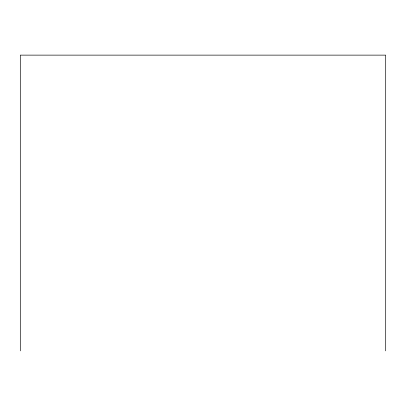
<?xml version="1.0" encoding="UTF-8"?>
<svg xmlns="http://www.w3.org/2000/svg" width="406" height="406" viewBox="0 0 406 406"><rect width="100%" height="100%" fill="white"/><g stroke="black" fill="none" stroke-linecap="round" stroke-linejoin="round"><path stroke-width="0.61" d="M385.7 350.87L385.7 55.13L20.3 55.13L20.3 350.87"/></g></svg>
